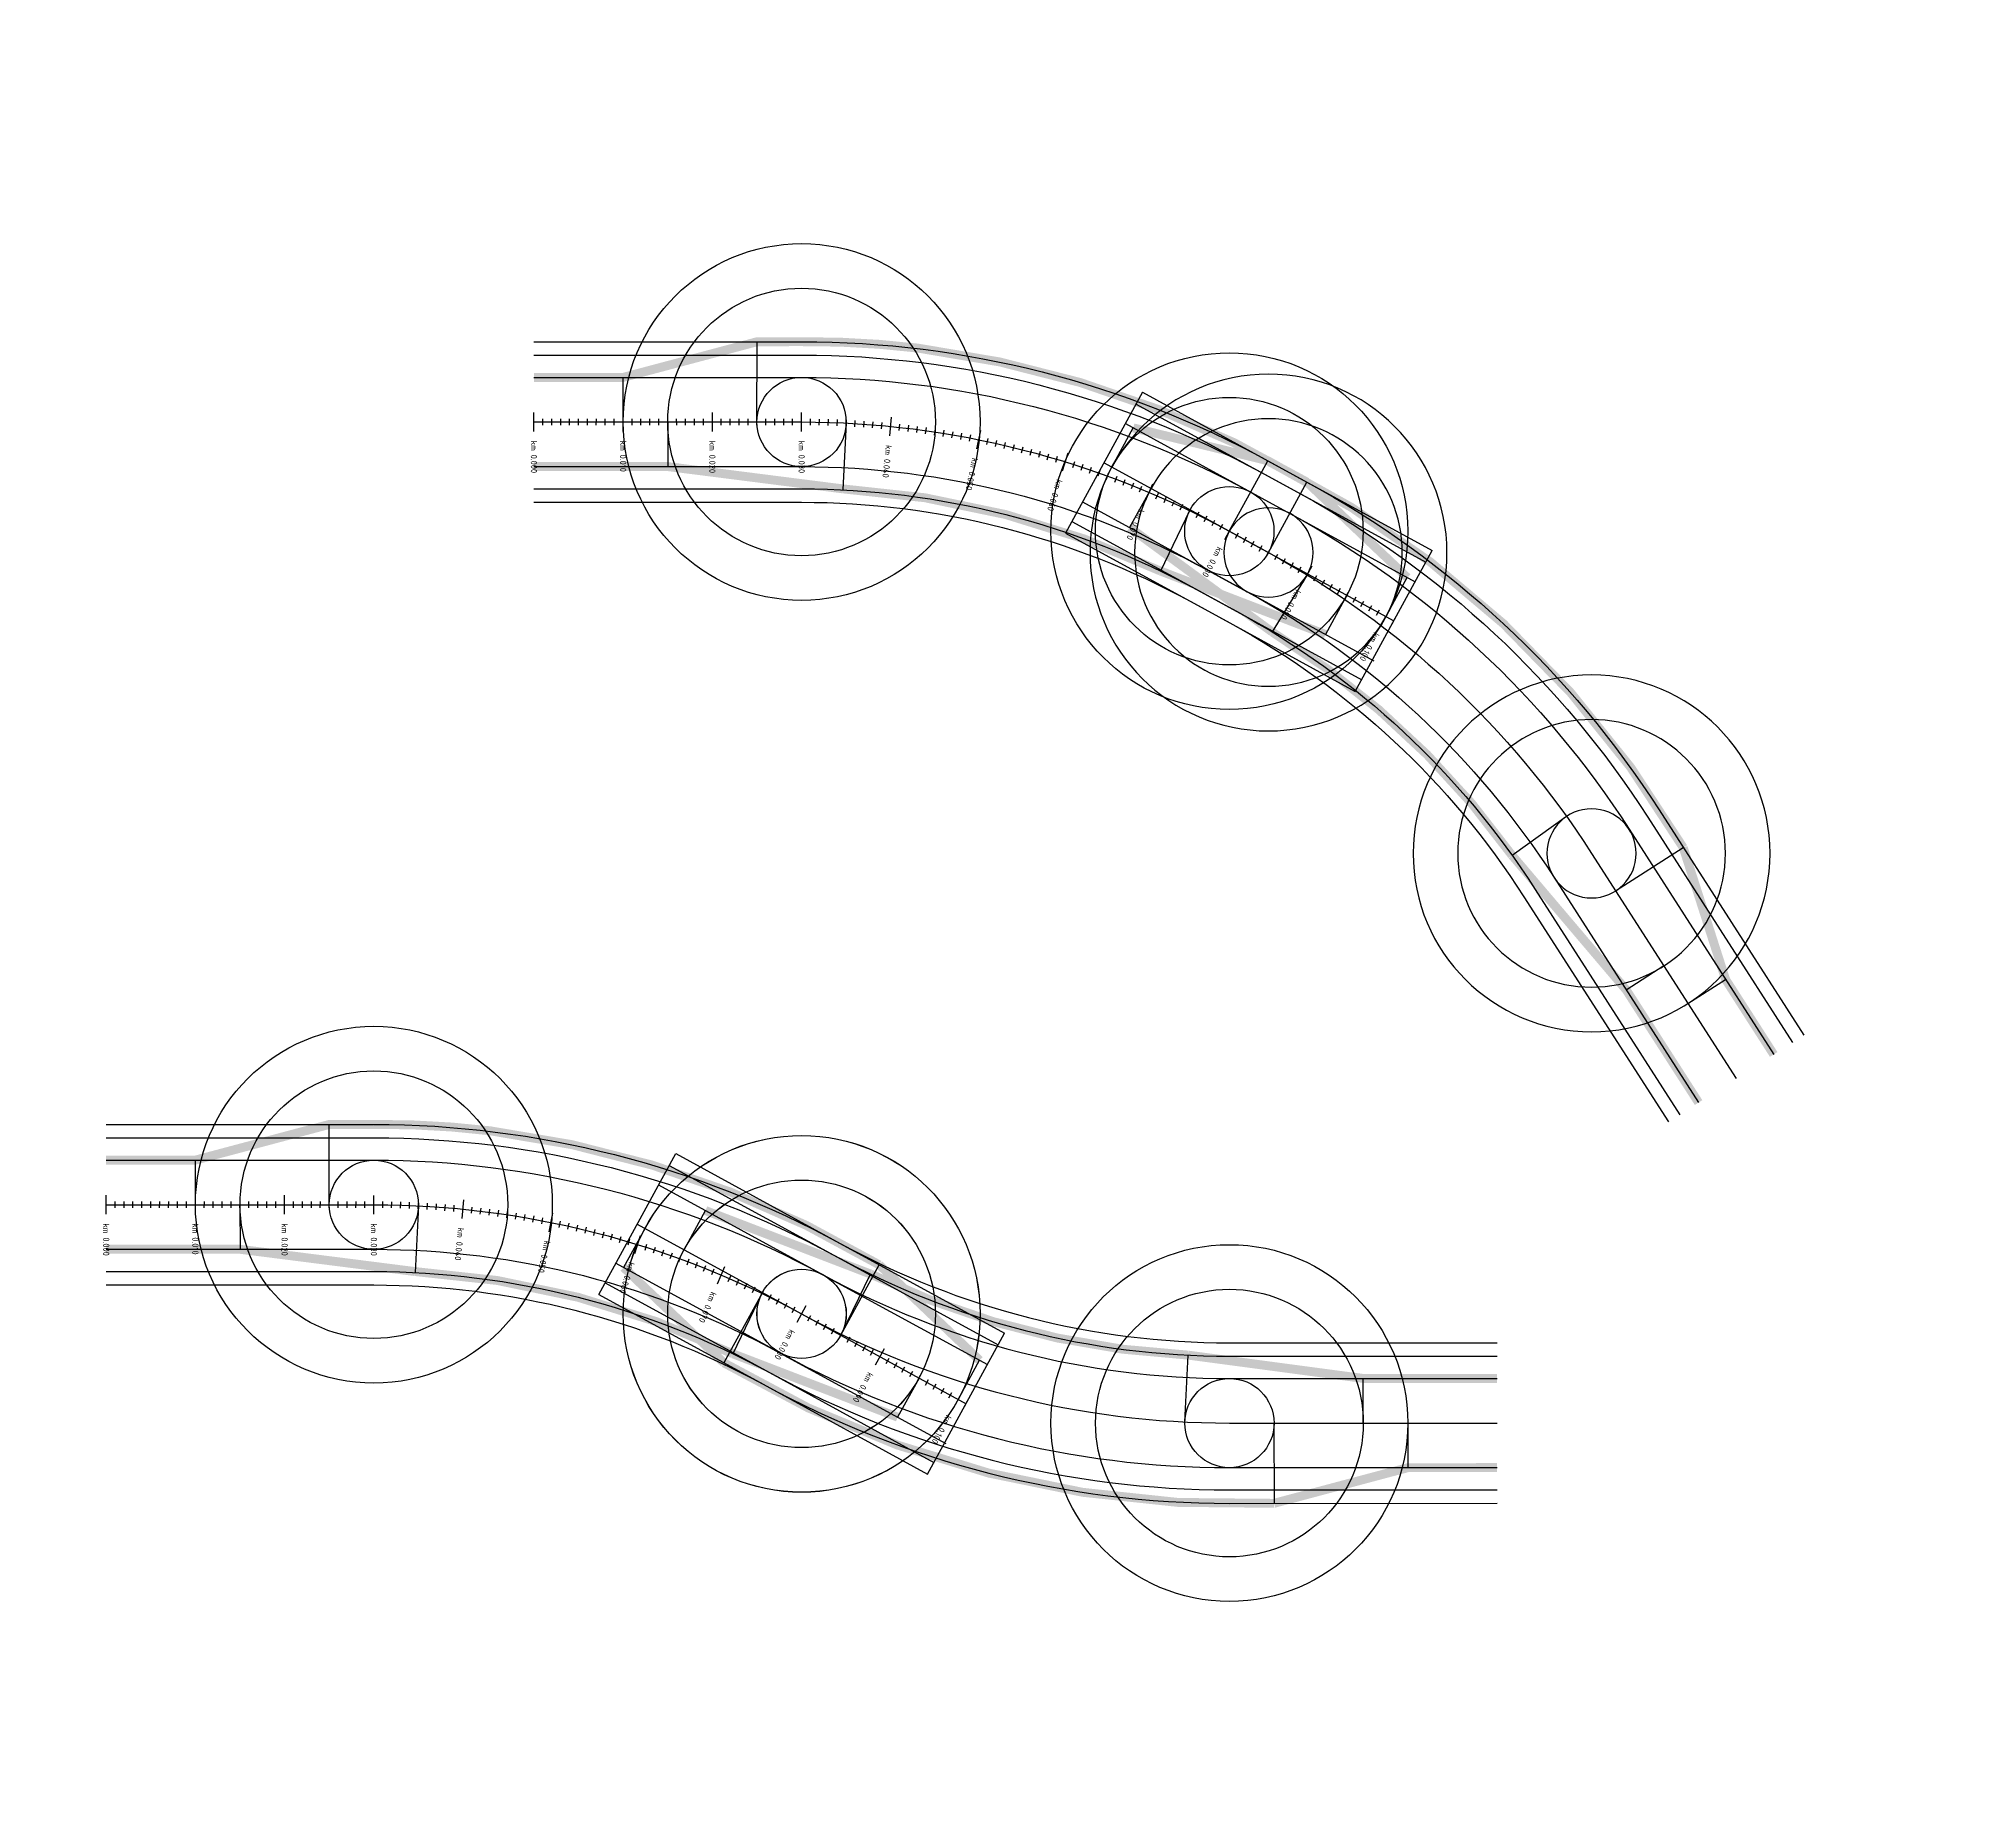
# Model space of a CAD drawing. Header units: metres. Extents: x -280 to 557, y -135 to 294.
# Drawn here: x -279.6 to -63.2, y 95.7 to 293.9 of the extents above; entities that cross this region are included whole.
import ezdxf

# ---------------------------------------------------------------- set-up
doc = ezdxf.new("R2010")
doc.units = ezdxf.units.M
doc.layers.add('JBTOB_KO_PLF', color=4, linetype='Continuous', true_color=0x00ffff)
doc.layers.add('JBTOB_KO_SPO', color=2, linetype='Continuous', true_color=0xffff00)
doc.styles.add('RC-STANDARD', font='iso3098.shx')

# ---------------------------------------------------------------- blocks, each defined once
blk = doc.blocks.new('kurve2')
for p, q in [((380.2, 209.85), (377.8, 214.24)), ((384.59, 212.25), (386.99, 207.86)), ((362.59, 200.38), (359.33, 207.13)), ((371.42, 205.06), (375.74, 197.16)), ((298.09, 181.42), (298.09, 199.42)), ((324.09, 190.53), (323.72, 198.04)), ((304.09, 190.42), (304.09, 195.42)), ((299.09, 190.42), (299.09, 185.42)), ((314.09, 190.42), (314.09, 181.42))]:
    blk.add_line(p, q)
at = {"color": 1, "const_width": 1}
for points in [[(304.09, 195.42), (323.72, 198.04, 0.100335), (359.33, 207.13), (377.8, 214.24), (390.96, 221.43)], [(299.09, 185.42), (314.09, 181.42, 0.145405), (375.74, 197.16), (386.99, 207.86), (395.76, 212.66), (395.76, 212.66)]]:
    blk.add_lwpolyline(points, format="xyb", dxfattribs=at)
for centre, radius in [((367.04, 202.66), 20), ((367.04, 202.66), 15), ((319.09, 190.42), 20), ((367.04, 202.66), 5), ((319.09, 190.42), 15), ((319.09, 190.42), 5)]:
    blk.add_circle(centre, radius)
at = {"layer": 'JBTOB_KO_PLF', "flags": 128}
blk.add_lwpolyline([(298.09, 190.42), (319.09, 190.42, 0.125655), (367.04, 202.66), (393.36, 217.04)], format="xyb", dxfattribs=at)
at = {"layer": 'JBTOB_KO_SPO', "flags": 128}
for points in [[(298.09, 199.42), (319.09, 199.42, 0.125655), (362.72, 210.56), (389.05, 224.94)], [(298.09, 197.92), (319.09, 197.92, 0.125655), (363.44, 209.24), (389.77, 223.63)], [(298.09, 195.42), (319.09, 195.42, 0.125655), (364.64, 207.05), (390.97, 221.43)], [(298.09, 190.42), (319.09, 190.42, 0.125655), (367.04, 202.66), (393.36, 217.04)], [(298.09, 185.42), (319.09, 185.42, 0.125655), (369.43, 198.27), (395.76, 212.66)], [(298.09, 182.92), (319.09, 182.92, 0.125655), (370.63, 196.08), (396.96, 210.46)], [(298.09, 181.42), (319.09, 181.42, 0.125655), (371.35, 194.76), (397.68, 209.15)]]:
    blk.add_lwpolyline(points, format="xyb", dxfattribs=at)
blk = doc.blocks.new('kurve1')
for p, q in [((-387.59, 5), (-387.59, 14)), ((-371.59, -4), (-371.59, 14)), ((-372.59, 5), (-372.59, 10)), ((-397.59, 4.87), (-397.21, -2.62)), ((-377.59, 5), (-377.59, 0)), ((-444.92, -9.64), (-449.23, -1.74)), ((-436.09, -4.94), (-432.82, -11.71)), ((-458.08, -16.83), (-460.48, -12.44)), ((-453.7, -14.43), (-451.3, -18.82))]:
    blk.add_line(p, q)
at = {"color": 0}
for p, q in [((-406.49, 3.68), (-406.59, 4.37)), ((-405.51, 3.81), (-405.6, 4.5)), ((-404.52, 3.93), (-404.6, 4.63)), ((-403.53, 4.05), (-403.61, 4.74)), ((-402.47, 3.46), (-402.68, 5.55)), ((-401.55, 4.25), (-401.61, 4.94)), ((-400.55, 4.33), (-400.61, 5.03)), ((-399.56, 4.41), (-399.61, 5.1)), ((-398.56, 4.47), (-398.61, 5.17)), ((-397.57, 4.53), (-397.6, 5.22)), ((-396.57, 4.57), (-396.6, 5.27)), ((-395.58, 4.61), (-395.6, 5.3)), ((-394.58, 4.63), (-394.6, 5.33)), ((-393.59, 4.65), (-393.59, 5.34)), ((-392.59, 3.95), (-392.59, 6.05)), ((-391.59, 4.65), (-391.59, 5.35)), ((-390.59, 4.65), (-390.59, 5.35)), ((-389.59, 4.65), (-389.59, 5.35)), ((-388.59, 4.65), (-388.59, 5.35)), ((-387.59, 4.65), (-387.59, 5.35)), ((-386.59, 4.65), (-386.59, 5.35)), ((-385.59, 4.65), (-385.59, 5.35)), ((-384.59, 4.65), (-384.59, 5.35)), ((-383.59, 4.65), (-383.59, 5.35)), ((-382.59, 3.95), (-382.59, 6.05)), ((-381.59, 4.65), (-381.59, 5.35)), ((-380.59, 4.65), (-380.59, 5.35)), ((-379.59, 4.65), (-379.59, 5.35)), ((-378.59, 4.65), (-378.59, 5.35)), ((-377.59, 4.65), (-377.59, 5.35)), ((-376.59, 4.65), (-376.59, 5.35)), ((-375.59, 4.65), (-375.59, 5.35)), ((-374.59, 4.65), (-374.59, 5.35)), ((-373.59, 4.65), (-373.59, 5.35)), ((-372.59, 3.95), (-372.59, 6.05)), ((-371.59, 4.65), (-371.59, 5.35)), ((-417.24, 1.55), (-417.42, 2.23)), ((-416.28, 1.79), (-416.44, 2.47)), ((-415.31, 2.03), (-415.47, 2.71)), ((-414.34, 2.25), (-414.49, 2.93)), ((-413.36, 2.46), (-413.51, 3.15)), ((-412.25, 1.98), (-412.66, 4.04)), ((-411.41, 2.86), (-411.54, 3.54)), ((-410.43, 3.04), (-410.55, 3.73)), ((-409.45, 3.21), (-409.57, 3.9)), ((-408.47, 3.38), (-408.58, 4.07)), ((-407.48, 3.53), (-407.59, 4.22)), ((-423.94, -0.41), (-424.16, 0.26)), ((-422.99, -0.1), (-423.2, 0.57)), ((-421.83, -0.47), (-422.45, 1.54)), ((-421.08, 0.49), (-421.28, 1.16)), ((-420.13, 0.77), (-420.32, 1.44)), ((-419.17, 1.04), (-419.36, 1.71)), ((-418.21, 1.3), (-418.39, 1.98)), ((-431.12, -3.86), (-431.94, -1.93)), ((-429.55, -2.46), (-429.81, -1.81)), ((-428.62, -2.09), (-428.88, -1.44)), ((-427.69, -1.74), (-427.94, -1.08)), ((-426.76, -1.39), (-427, -0.73)), ((-425.82, -1.05), (-426.05, -0.39)), ((-424.88, -0.73), (-425.11, -0.06)), ((-435.03, -4.84), (-435.33, -4.21)), ((-434.13, -4.42), (-434.42, -3.79)), ((-433.22, -4.01), (-433.51, -3.37)), ((-432.31, -3.61), (-432.59, -2.97)), ((-430.47, -2.83), (-430.74, -2.19)), ((-440.03, -8.16), (-441.03, -6.32)), ((-439.49, -7.08), (-439.82, -6.46)), ((-438.61, -6.61), (-438.93, -5.99)), ((-437.72, -6.16), (-438.04, -5.53)), ((-436.83, -5.71), (-437.14, -5.08)), ((-435.93, -5.27), (-436.24, -4.64)), ((-443, -8.99), (-443.33, -8.37)), ((-442.12, -8.51), (-442.45, -7.89)), ((-441.24, -8.03), (-441.58, -7.41)), ((-447.38, -11.38), (-447.72, -10.77)), ((-446.51, -10.9), (-446.84, -10.29)), ((-445.63, -10.43), (-445.96, -9.81)), ((-444.75, -9.95), (-445.09, -9.33)), ((-443.87, -9.47), (-444.21, -8.85)), ((-450.89, -13.3), (-451.23, -12.69)), ((-450.02, -12.82), (-450.35, -12.21)), ((-448.8, -12.96), (-449.81, -11.11)), ((-448.26, -11.86), (-448.6, -11.25)), ((-455.28, -15.7), (-455.62, -15.08)), ((-454.41, -15.22), (-454.74, -14.61)), ((-453.53, -14.74), (-453.86, -14.13)), ((-452.65, -14.26), (-452.99, -13.65)), ((-451.77, -13.78), (-452.11, -13.17)), ((-458.79, -17.62), (-459.13, -17)), ((-457.58, -17.75), (-458.59, -15.91)), ((-457.04, -16.66), (-457.37, -16.04)), ((-456.16, -16.18), (-456.5, -15.56)), ((-463.18, -20.01), (-463.52, -19.4)), ((-462.3, -19.53), (-462.64, -18.92)), ((-461.43, -19.06), (-461.76, -18.44)), ((-460.55, -18.58), (-460.88, -17.96)), ((-459.67, -18.1), (-460.01, -17.48)), ((-466.36, -22.55), (-467.36, -20.7)), ((-465.81, -21.45), (-466.15, -20.84)), ((-464.94, -20.97), (-465.27, -20.36)), ((-464.06, -20.49), (-464.39, -19.88))]:
    blk.add_line(p, q, dxfattribs=at)
at = {"color": 5, "const_width": 1}
for points in [[(-469.26, -17.24), (-460.48, -12.44), (-449.23, -1.74), (-444.85, 0.66, -0.032221), (-433.04, 6.29, -0.102958), (-387.59, 14), (-372.59, 10)], [(-464.46, -26.01), (-451.3, -18.82), (-432.87, -11.6, -0.097187), (-397.21, -2.62), (-377.59, 0)]]:
    blk.add_lwpolyline(points, format="xyb", dxfattribs=at)
for centre, radius in [((-392.59, 5), 20), ((-392.59, 5), 15), ((-440.53, -7.24), 20), ((-392.59, 5), 5), ((-440.53, -7.24), 15), ((-440.53, -7.24), 5)]:
    blk.add_circle(centre, radius)
at = {"layer": 'JBTOB_KO_PLF', "flags": 128}
blk.add_lwpolyline([(-466.86, -21.62), (-440.53, -7.24, -0.125655), (-392.59, 5), (-371.59, 5)], format="xyb", dxfattribs=at)
at = {"layer": 'JBTOB_KO_SPO', "flags": 128}
for points in [[(-471.17, -13.73), (-444.85, 0.66, -0.125655), (-392.59, 14), (-371.59, 14)], [(-470.45, -15.04), (-444.13, -0.66, -0.125655), (-392.59, 12.5), (-371.59, 12.5)], [(-469.26, -17.24), (-442.93, -2.85, -0.125655), (-392.59, 10), (-371.59, 10)], [(-464.46, -26.01), (-438.13, -11.63, -0.125655), (-392.59, 0), (-371.42, 0)], [(-463.26, -28.21), (-436.94, -13.82, -0.125655), (-392.59, -2.5), (-371.59, -2.5)], [(-462.54, -29.52), (-436.22, -15.14, -0.125655), (-392.59, -4), (-371.59, -4)]]:
    blk.add_lwpolyline(points, format="xyb", dxfattribs=at)
at = {"color": 0, "char_height": 0.7, "attachment_point": 4, "style": 'RC-STANDARD'}
for s, insert, rotation in [('km 0.070', (-402.36, 2.41), 275.7296), ('km 0.080', (-392.59, 2.9), 270), ('km 0.090', (-382.59, 2.9), 270), ('km 0.100', (-372.59, 2.9), 270), ('km 0.060', (-412.04, 0.95), 281.4592), ('km 0.050', (-421.52, -1.47), 287.1887), ('km 0.040', (-430.71, -4.83), 292.9183), ('km 0.030', (-439.52, -9.08), 298.6479), ('km 0.020', (-448.3, -13.88), 298.6479), ('km 0.010', (-457.08, -18.67), 298.6479), ('km 0.000', (-465.85, -23.47), 298.6479)]:
    blk.add_mtext(s, dxfattribs=dict(at, insert=insert, rotation=rotation))

msp = doc.modelspace()

# ---------------------------------------------------------------- block references
for name, p, rotation in [('kurve1', (195.97, 46.1), 331.3521102434577), ('kurve1', (148.03, -41.66), 331.3521102434577), ('kurve2', (-565.42, 136.82), 331.352110243456)]:
    msp.add_blockref(name, p, dxfattribs=dict(rotation=rotation))
at = {"xscale": -1, "rotation": 151.3521102434619}
msp.add_blockref('kurve2', (-330.51, 556.4), dxfattribs=at)

doc.saveas('drawing.dxf')
